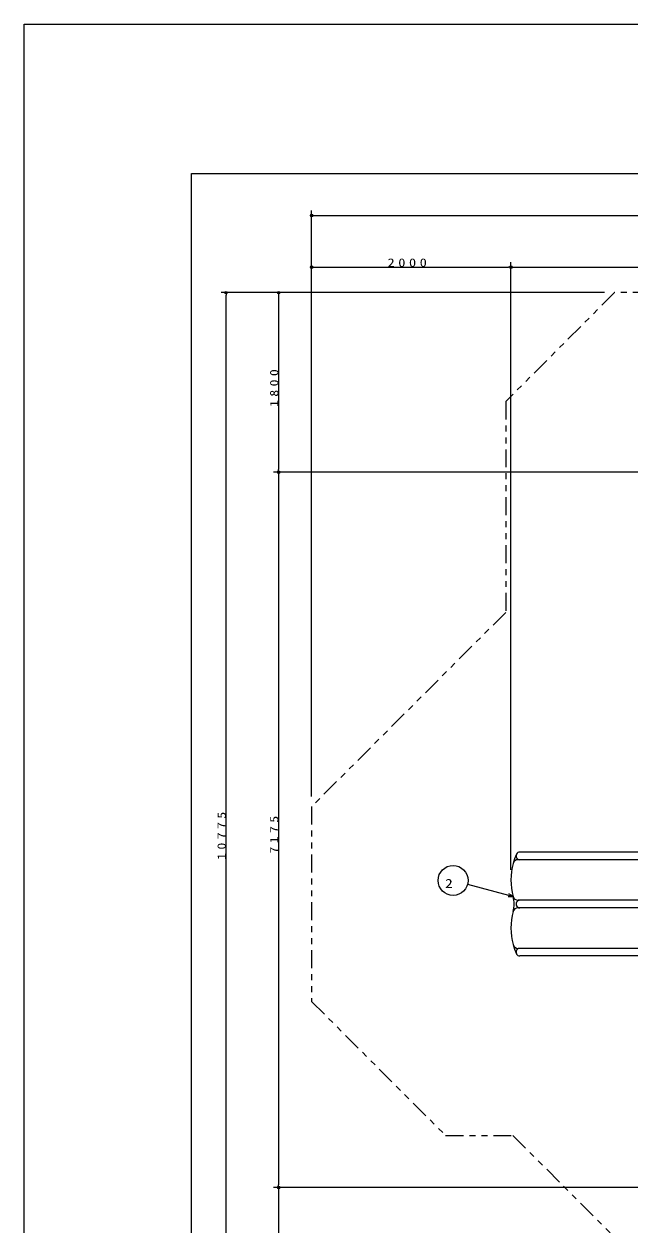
# Model space of a CAD drawing. Units: millimetres on the paper. Extents: x 0 to 420, y -594 to 297.
# Drawn here: x 0 to 101.4, y 96.3 to 297 of the extents above; entities that cross this region are included whole.
import ezdxf
from ezdxf.enums import TextEntityAlignment as Align

# ---------------------------------------------------------------- set-up
doc = ezdxf.new("R2010")
doc.units = ezdxf.units.MM
doc.linetypes.add('USER3', pattern=[8, 3, -1, 1, -1, 1, -1])
for name, color, linetype, lineweight in [('0_2', 7, 'Continuous', 13), ('2D', 7, 'Continuous', 13), ('2D_DIMENSION', 7, 'Continuous', 13), ('2D_OUTLINE', 7, 'USER3', 13), ('AM_5', 7, 'Continuous', 13), ('FMT', 7, 'Continuous', 13)]:
    doc.layers.add(name, color=color, linetype=linetype, lineweight=lineweight)
doc.styles.add('ＭＳ ゴシック', font='')
doc.styles.get('ＭＳ ゴシック').set_extended_font_data('MS Gothic')

msp = doc.modelspace()

# ---------------------------------------------------------------- linework, layer by layer
at = {"layer": '0_2'}
for p, q in [((48.109, 264.999), (48.525, 264.999)), ((48.109, 256.367), (48.525, 256.367)), ((81.442, 256.367), (81.025, 256.367)), ((81.442, 256.367), (81.859, 256.367)), ((33.797, 252.107), (33.797, 251.69)), ((42.589, 252.107), (42.589, 251.69)), ((42.589, 222.107), (42.589, 222.524)), ((42.589, 222.107), (42.589, 221.69)), ((42.589, 102.56), (42.589, 102.976)), ((42.589, 102.56), (42.589, 102.143))]:
    msp.add_line(p, q, dxfattribs=at)
msp.add_lwpolyline([(0, 297), (420, 297), (420, 0), (0, 0)], close=True, dxfattribs=at)
for centre in [(48.109, 264.999), (48.109, 256.367), (81.442, 256.367), (81.442, 256.367), (33.797, 252.107), (42.589, 252.107), (42.589, 222.107), (42.589, 222.107), (42.589, 102.56), (42.589, 102.56)]:
    msp.add_circle(centre, 0.208, dxfattribs=at)
at = {"layer": '2D'}
for p, q in [((108.133, 158.607), (82.926, 158.607)), ((108.089, 157.337), (82.626, 157.337)), ((107.484, 150.564), (82.626, 150.564)), ((107.484, 149.294), (82.626, 149.294)), ((108.089, 142.52), (82.626, 142.52)), ((108.133, 141.25), (82.926, 141.25))]:
    msp.add_line(p, q, dxfattribs=at)
for centre, radius, start, end in [((82.926, 157.972), 0.635, 89.99995, 270.00005), ((92.025, 153.95), 10.583, 164.87833, 195.12167), ((92.025, 153.95), 10.583, 156.08398, 164.87833), ((82.626, 156.49), 0.847, 90, 164.87833), ((77.765, 149.929), 4.233, 342.67291, 17.32708), ((82.626, 151.41), 0.847, 195.12167, 270), ((82.926, 149.929), 0.635, 89.99995, 270.00005), ((92.025, 145.907), 10.583, 164.87834, 195.12167), ((82.626, 148.447), 0.847, 90, 164.87834), ((92.025, 145.907), 10.583, 195.12167, 203.91602), ((82.626, 143.367), 0.847, 195.12167, 270), ((82.926, 141.885), 0.635, 89.99995, 270.00005)]:
    msp.add_arc(centre, radius, start, end, dxfattribs=at)
at = {"layer": '2D_DIMENSION'}
for p, q in [((48.109, 167.883), (48.109, 265.833)), ((48.525, 264.999), (257.946, 264.999)), ((48.109, 167.883), (48.109, 257.2)), ((81.442, 155.617), (81.442, 257.2)), ((81.442, 155.617), (81.442, 257.2)), ((48.525, 256.367), (81.025, 256.367)), ((81.859, 256.367), (227.946, 256.367)), ((97.094, 252.107), (32.964, 252.107)), ((33.797, 72.976), (33.797, 251.69)), ((97.094, 252.107), (41.755, 252.107)), ((42.589, 251.69), (42.589, 222.524)), ((109.959, 222.107), (41.755, 222.107)), ((109.959, 222.107), (41.755, 222.107)), ((42.589, 221.69), (42.589, 102.976)), ((175.169, 102.56), (41.755, 102.56)), ((175.169, 102.56), (41.755, 102.56)), ((42.589, 102.143), (42.589, 72.976))]:
    msp.add_line(p, q, dxfattribs=at)
at = {"layer": '2D_OUTLINE'}
for p, q in [((98.761, 252.107), (80.567, 233.913)), ((144.81, 252.107), (98.761, 252.107)), ((80.567, 233.913), (80.567, 198.675)), ((80.567, 198.675), (48.109, 166.216)), ((48.109, 166.216), (48.109, 133.641)), ((48.109, 133.641), (70.5, 111.25)), ((70.5, 111.25), (81.759, 111.25)), ((81.759, 111.25), (101.324, 91.685))]:
    msp.add_line(p, q, dxfattribs=at)
at = {"layer": 'AM_5'}
for p, q in [((74.177, 153.231), (81.041, 151.404)), ((80.983, 151.188), (81.846, 151.19)), ((81.041, 151.404), (81.846, 151.19)), ((81.846, 151.19), (81.098, 151.62))]:
    msp.add_line(p, q, dxfattribs=at)
msp.add_circle((71.761, 153.874), 2.5, dxfattribs=at)
at = {"layer": 'FMT'}
for p, q in [((28, 272), (403, 272)), ((28, 15), (28, 272))]:
    msp.add_line(p, q, dxfattribs=at)

# ---------------------------------------------------------------- texts
at = {"layer": '2D_DIMENSION', "insert": (60.805, 256.394), "char_height": 1.405, "attachment_point": 7, "style": 'ＭＳ ゴシック'}
msp.add_mtext('\\T1.5;\\W1.25;2000', dxfattribs=at)
at = {"layer": '2D_DIMENSION', "char_height": 1.405, "attachment_point": 7, "rotation": 90, "style": 'ＭＳ ゴシック'}
for s, insert in [('\\T1.5;\\W1.2;1800', (42.561, 233)), ('\\T1.5;\\W1.2;10775', (33.769, 157.313)), ('\\T1.5;\\W1.2;7175', (42.561, 158.363))]:
    msp.add_mtext(s, dxfattribs=dict(at, insert=insert))
at = {"layer": 'AM_5', "style": 'ＭＳ ゴシック', "width": 1.25}
msp.add_text('2', height=1.527, dxfattribs=at).set_placement((70.422, 152.138), align=Align.BOTTOM_LEFT)

doc.saveas('drawing.dxf')
